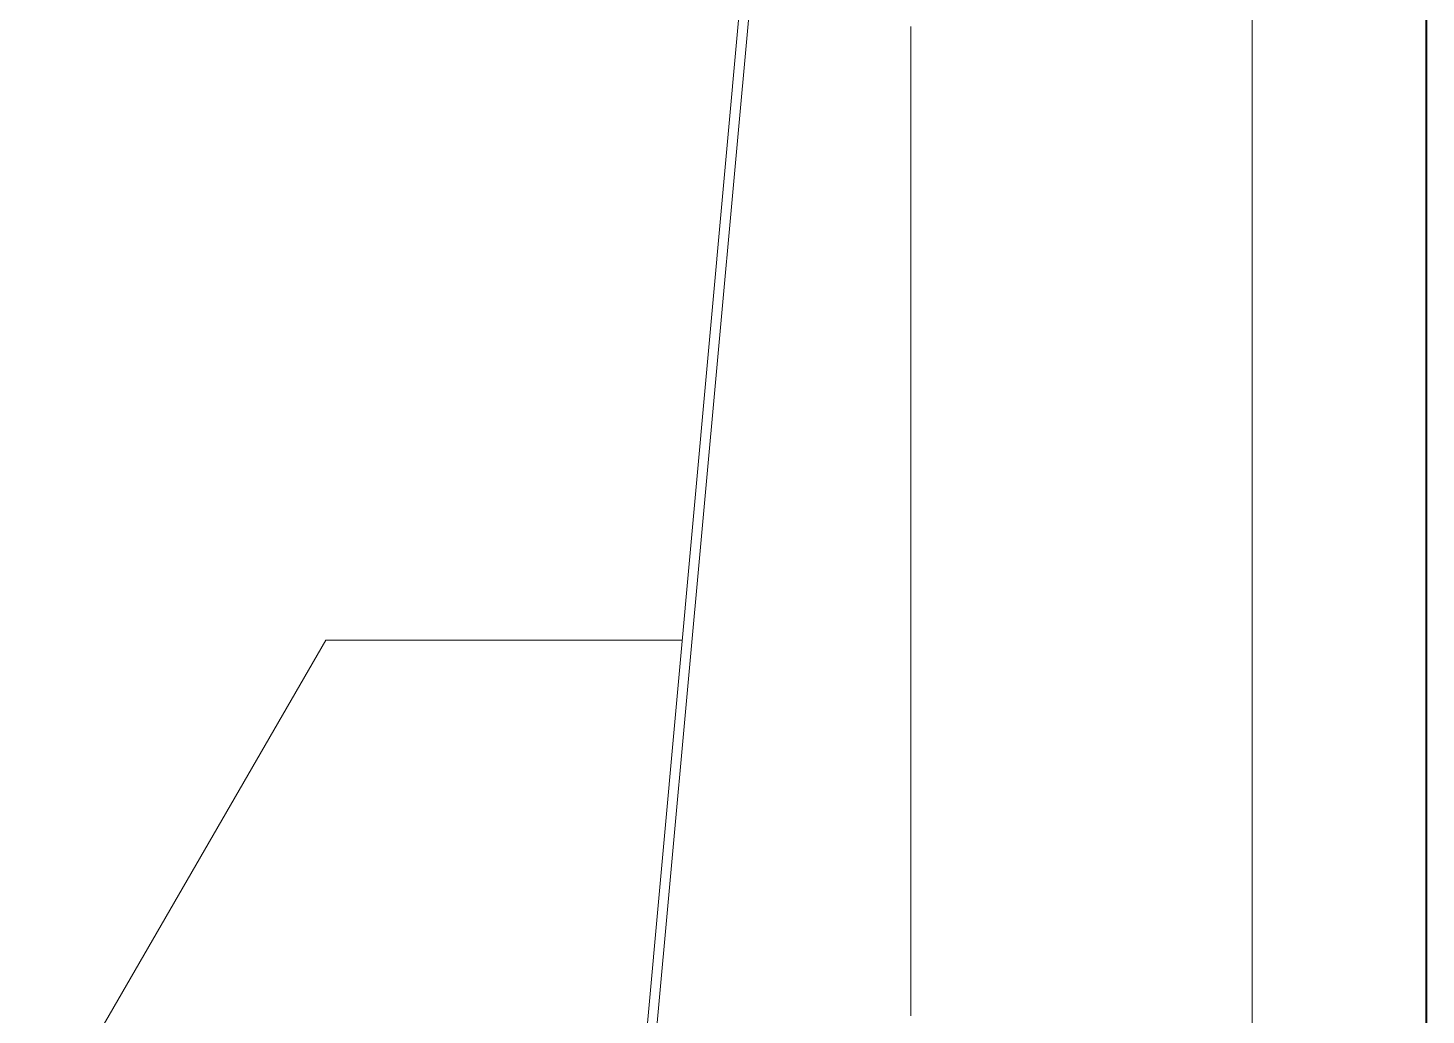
# Model space of a CAD drawing. Extents: x 65572 to 72871, y 30718 to 33858.
# Drawn here: x 65706.481 to 65710.501, y 32298.425 to 32301.265 of the extents above; entities that cross this region are included whole.
import ezdxf

# ---------------------------------------------------------------- set-up
doc = ezdxf.new("R2010")
doc.units = 0
doc.header["$LTSCALE"] = 0.5
doc.header["$MEASUREMENT"] = 0
for name, color, linetype, lineweight in [('Framing', 142, 'CONTINUOUS', 13), ('Layout', 154, 'CONTINUOUS', 5), ('Structure', 7, 'CONTINUOUS', 40)]:
    doc.layers.add(name, color=color, linetype=linetype, lineweight=lineweight)

msp = doc.modelspace()

# ---------------------------------------------------------------- linework, layer by layer
at = {"layer": 'Framing'}
msp.add_line((65710.00134, 32435.914212), (65710.00134, 32239.968035), dxfattribs=at)
at = {"layer": 'Layout', "linetype": 'ByBlock'}
for p, q in [((65708.020239, 32295.739891), (65709.020244, 32306.739945)), ((65708.020239, 32295.739891), (65709.019922, 32306.736403)), ((65709.020244, 32306.431408), (65708.020239, 32295.431354)), ((65706.48091, 32298.02186), (65707.33703, 32299.503606)), ((65708.362395, 32299.503606), (65707.33703, 32299.503606))]:
    msp.add_line(p, q, dxfattribs=at)
msp.add_lwpolyline([(65709.019922, 32298.422667), (65709.019922, 32298.42849), (65709.019922, 32298.434312), (65709.019922, 32298.440134), (65709.019922, 32298.445956), (65709.019922, 32298.451778), (65709.019922, 32298.4576), (65709.019922, 32298.463423), (65709.019922, 32298.469245), (65709.019922, 32298.475067), (65709.019922, 32298.480889), (65709.019922, 32298.486711), (65709.019922, 32298.492533), (65709.019922, 32298.498356), (65709.019922, 32298.504178), (65709.019922, 32298.51), (65709.019922, 32298.515822), (65709.019922, 32298.521644), (65709.019922, 32298.527466), (65709.019922, 32298.533288), (65709.019922, 32298.539111), (65709.019922, 32298.544933), (65709.019922, 32298.550755), (65709.019922, 32298.556577), (65709.019922, 32298.562399), (65709.019922, 32298.568221), (65709.019922, 32298.574044), (65709.019922, 32298.579866), (65709.019922, 32298.585688), (65709.019922, 32298.59151), (65709.019922, 32298.597332), (65709.019922, 32298.603154), (65709.019922, 32298.608976), (65709.019922, 32298.614799), (65709.019922, 32298.620621), (65709.019922, 32298.626443), (65709.019922, 32298.632265), (65709.019922, 32298.638087), (65709.019922, 32298.643909), (65709.019922, 32298.649732), (65709.019922, 32298.655554), (65709.019922, 32298.661376), (65709.019922, 32298.667198), (65709.019922, 32298.67302), (65709.019922, 32298.678842), (65709.019922, 32298.684665), (65709.019922, 32298.690487), (65709.019922, 32298.696309), (65709.019922, 32298.702131), (65709.019922, 32298.707953), (65709.019922, 32298.713775), (65709.019922, 32298.719597), (65709.019922, 32298.72542), (65709.019922, 32298.731242), (65709.019922, 32298.737064), (65709.019922, 32298.742886), (65709.019922, 32298.748708), (65709.019922, 32298.75453), (65709.019922, 32298.760353), (65709.019922, 32298.766175), (65709.019922, 32298.771997), (65709.019922, 32298.777819), (65709.019922, 32298.783641), (65709.019922, 32298.789463), (65709.019922, 32298.795286), (65709.019922, 32298.801108), (65709.019922, 32298.80693), (65709.019922, 32298.812752), (65709.019922, 32298.818574), (65709.019922, 32298.824396), (65709.019922, 32298.830218), (65709.019922, 32298.836041), (65709.019922, 32298.841863), (65709.019922, 32298.847685), (65709.019922, 32298.853507), (65709.019922, 32298.859329), (65709.019922, 32298.865151), (65709.019922, 32298.870974), (65709.019922, 32298.876796), (65709.019922, 32298.882618), (65709.019922, 32298.88844), (65709.019922, 32298.894262), (65709.019922, 32298.900084), (65709.019922, 32298.905907), (65709.019922, 32298.911729), (65709.019922, 32298.917551), (65709.019922, 32298.923373), (65709.019922, 32298.929195), (65709.019922, 32298.935017), (65709.019922, 32298.940839), (65709.019922, 32298.946662), (65709.019922, 32298.952484), (65709.019922, 32298.958306), (65709.019922, 32298.964128), (65709.019922, 32298.96995), (65709.019922, 32298.975772), (65709.019922, 32298.981595), (65709.019922, 32298.987417), (65709.019922, 32298.993239), (65709.019922, 32298.999061), (65709.019922, 32299.004883), (65709.019922, 32299.010705), (65709.019922, 32299.016527), (65709.019922, 32299.02235), (65709.019922, 32299.028172), (65709.019922, 32299.033994), (65709.019922, 32299.039816), (65709.019922, 32299.045638), (65709.019922, 32299.05146), (65709.019922, 32299.057283), (65709.019922, 32299.063105), (65709.019922, 32299.068927), (65709.019922, 32299.074749), (65709.019922, 32299.080571), (65709.019922, 32299.086393), (65709.019922, 32299.092216), (65709.019922, 32299.098038), (65709.019922, 32299.10386), (65709.019922, 32299.109682), (65709.019922, 32299.115504), (65709.019922, 32299.121326), (65709.019922, 32299.127148), (65709.019922, 32299.132971), (65709.019922, 32299.138793), (65709.019922, 32299.144615), (65709.019922, 32299.150437), (65709.019922, 32299.156259), (65709.019922, 32299.162081), (65709.019922, 32299.167904), (65709.019922, 32299.173726), (65709.019922, 32299.179548), (65709.019922, 32299.18537), (65709.019922, 32299.191192), (65709.019922, 32299.197014), (65709.019922, 32299.202837), (65709.019922, 32299.208659), (65709.019922, 32299.214481), (65709.019922, 32299.220303), (65709.019922, 32299.226125), (65709.019922, 32299.231947), (65709.019922, 32299.237769), (65709.019922, 32299.243592), (65709.019922, 32299.249414), (65709.019922, 32299.255236), (65709.019922, 32299.261058), (65709.019922, 32299.26688), (65709.019922, 32299.272702), (65709.019922, 32299.278525), (65709.019922, 32299.284347), (65709.019922, 32299.290169), (65709.019922, 32299.295991), (65709.019922, 32299.301813), (65709.019922, 32299.307635), (65709.019922, 32299.313458), (65709.019922, 32299.31928), (65709.019922, 32299.325102), (65709.019922, 32299.330924), (65709.019922, 32299.336746), (65709.019922, 32299.342568), (65709.019922, 32299.34839), (65709.019922, 32299.354213), (65709.019922, 32299.360035), (65709.019922, 32299.365857), (65709.019922, 32299.371679), (65709.019922, 32299.377501), (65709.019922, 32299.383323), (65709.019922, 32299.389146), (65709.019922, 32299.394968), (65709.019922, 32299.40079), (65709.019922, 32299.406612), (65709.019922, 32299.412434), (65709.019922, 32299.418256), (65709.019922, 32299.424078), (65709.019922, 32299.429901), (65709.019922, 32299.435723), (65709.019922, 32299.441545), (65709.019922, 32299.447367), (65709.019922, 32299.453189), (65709.019922, 32299.459011), (65709.019922, 32299.464834), (65709.019922, 32299.470656), (65709.019922, 32299.476478), (65709.019922, 32299.4823), (65709.019922, 32299.488122), (65709.019922, 32299.493944), (65709.019922, 32299.499767), (65709.019922, 32299.505589), (65709.019922, 32299.511411), (65709.019922, 32299.517233), (65709.019922, 32299.523055), (65709.019922, 32299.528877), (65709.019922, 32299.534699), (65709.019922, 32299.540522), (65709.019922, 32299.546344), (65709.019922, 32299.552166), (65709.019922, 32299.557988), (65709.019922, 32299.56381), (65709.019922, 32299.569632), (65709.019922, 32299.575455), (65709.019922, 32299.581277), (65709.019922, 32299.587099), (65709.019922, 32299.592921), (65709.019922, 32299.598743), (65709.019922, 32299.604565), (65709.019922, 32299.610388), (65709.019922, 32299.61621), (65709.019922, 32299.622032), (65709.019922, 32299.627854), (65709.019922, 32299.633676), (65709.019922, 32299.639498), (65709.019922, 32299.64532), (65709.019922, 32299.651143), (65709.019922, 32299.656965), (65709.019922, 32299.662787), (65709.019922, 32299.668609), (65709.019922, 32299.674431), (65709.019922, 32299.680253), (65709.019922, 32299.686076), (65709.019922, 32299.691898), (65709.019922, 32299.69772), (65709.019922, 32299.703542), (65709.019922, 32299.709364), (65709.019922, 32299.715186), (65709.019922, 32299.721008), (65709.019922, 32299.726831), (65709.019922, 32299.732653), (65709.019922, 32299.738475), (65709.019922, 32299.744297), (65709.019922, 32299.750119), (65709.019922, 32299.755941), (65709.019922, 32299.761764), (65709.019922, 32299.767586), (65709.019922, 32299.773408), (65709.019922, 32299.77923), (65709.019922, 32299.785052), (65709.019922, 32299.790874), (65709.019922, 32299.796697), (65709.019922, 32299.802519), (65709.019922, 32299.808341), (65709.019922, 32299.814163), (65709.019922, 32299.819985), (65709.019922, 32299.825807), (65709.019922, 32299.831629), (65709.019922, 32299.837452), (65709.019922, 32299.843274), (65709.019922, 32299.849096), (65709.019922, 32299.854918), (65709.019922, 32299.86074), (65709.019922, 32299.866562), (65709.019922, 32299.872385), (65709.019922, 32299.878207), (65709.019922, 32299.884029), (65709.019922, 32299.889851), (65709.019922, 32299.895673), (65709.019922, 32299.901495), (65709.019922, 32299.907318), (65709.019922, 32299.91314), (65709.019922, 32299.918962), (65709.019922, 32299.924784), (65709.019922, 32299.930606), (65709.019922, 32299.936428), (65709.019922, 32299.94225), (65709.019922, 32299.947773), (65709.019922, 32299.952996), (65709.019922, 32299.958219), (65709.019922, 32299.963442), (65709.019922, 32299.968664), (65709.019922, 32299.973887), (65709.019922, 32299.97911), (65709.019922, 32299.984333), (65709.019922, 32299.989556), (65709.019922, 32299.994779), (65709.019922, 32300.000001), (65709.019922, 32300.005224), (65709.019922, 32300.010447), (65709.019922, 32300.01567), (65709.019922, 32300.020893), (65709.019922, 32300.026116), (65709.019922, 32300.031339), (65709.019922, 32300.036561), (65709.019922, 32300.041784), (65709.019922, 32300.047007), (65709.019922, 32300.05223), (65709.019922, 32300.057453), (65709.019922, 32300.062676), (65709.019922, 32300.067899), (65709.019922, 32300.073121), (65709.019922, 32300.078344), (65709.019922, 32300.083567), (65709.019922, 32300.08879), (65709.019922, 32300.094013), (65709.019922, 32300.099236), (65709.019922, 32300.104458), (65709.019922, 32300.109681), (65709.019922, 32300.114904), (65709.019922, 32300.120127), (65709.019922, 32300.12535), (65709.019922, 32300.130573), (65709.019922, 32300.135796), (65709.019922, 32300.141018), (65709.019922, 32300.146241), (65709.019922, 32300.151464), (65709.019922, 32300.156687), (65709.019922, 32300.16191), (65709.019922, 32300.167133), (65709.019922, 32300.172356), (65709.019922, 32300.177578), (65709.019922, 32300.182801), (65709.019922, 32300.188024), (65709.019922, 32300.193247), (65709.019922, 32300.19847), (65709.019922, 32300.203693), (65709.019922, 32300.208915), (65709.019922, 32300.214138), (65709.019922, 32300.219361), (65709.019922, 32300.224584), (65709.019922, 32300.229807), (65709.019922, 32300.23503), (65709.019922, 32300.240253), (65709.019922, 32300.245475), (65709.019922, 32300.250698), (65709.019922, 32300.255921), (65709.019922, 32300.261144), (65709.019922, 32300.266367), (65709.019922, 32300.27159), (65709.019922, 32300.276813), (65709.019922, 32300.282035), (65709.019922, 32300.287258), (65709.019922, 32300.292481), (65709.019922, 32300.297704), (65709.019922, 32300.302927), (65709.019922, 32300.30815), (65709.019922, 32300.313372), (65709.019922, 32300.318595), (65709.019922, 32300.323818), (65709.019922, 32300.329041), (65709.019922, 32300.334264), (65709.019922, 32300.339487), (65709.019922, 32300.34471), (65709.019922, 32300.349932), (65709.019922, 32300.355155), (65709.019922, 32300.360378), (65709.019922, 32300.365601), (65709.019922, 32300.370824), (65709.019922, 32300.376047), (65709.019922, 32300.38127), (65709.019922, 32300.386492), (65709.019922, 32300.391715), (65709.019922, 32300.396938), (65709.019922, 32300.402161), (65709.019922, 32300.407384), (65709.019922, 32300.412607), (65709.019922, 32300.417829), (65709.019922, 32300.423052), (65709.019922, 32300.428275), (65709.019922, 32300.433498), (65709.019922, 32300.438721), (65709.019922, 32300.443944), (65709.019922, 32300.449167), (65709.019922, 32300.454389), (65709.019922, 32300.459612), (65709.019922, 32300.464835), (65709.019922, 32300.470058), (65709.019922, 32300.475281), (65709.019922, 32300.480504), (65709.019922, 32300.485727), (65709.019922, 32300.490949), (65709.019922, 32300.496172), (65709.019922, 32300.501395), (65709.019922, 32300.506618), (65709.019922, 32300.511841), (65709.019922, 32300.517064), (65709.019922, 32300.522286), (65709.019922, 32300.527509), (65709.019922, 32300.532732), (65709.019922, 32300.537955), (65709.019922, 32300.543178), (65709.019922, 32300.548401), (65709.019922, 32300.553624), (65709.019922, 32300.558846), (65709.019922, 32300.564069), (65709.019922, 32300.569292), (65709.019922, 32300.574515), (65709.019922, 32300.579738), (65709.019922, 32300.584961), (65709.019922, 32300.590184), (65709.019922, 32300.595406), (65709.019922, 32300.600629), (65709.019922, 32300.605852), (65709.019922, 32300.611075), (65709.019922, 32300.616298), (65709.019922, 32300.621521), (65709.019922, 32300.626743), (65709.019922, 32300.631966), (65709.019922, 32300.637189), (65709.019922, 32300.642412), (65709.019922, 32300.647635), (65709.019922, 32300.652858), (65709.019922, 32300.658081), (65709.019922, 32300.663303), (65709.019922, 32300.668526), (65709.019922, 32300.673749), (65709.019922, 32300.678972), (65709.019922, 32300.684195), (65709.019922, 32300.689418), (65709.019922, 32300.694641), (65709.019922, 32300.699863), (65709.019922, 32300.705086), (65709.019922, 32300.710309), (65709.019922, 32300.715532), (65709.019922, 32300.720755), (65709.019922, 32300.725978), (65709.019922, 32300.731201), (65709.019922, 32300.736423), (65709.019922, 32300.741646), (65709.019922, 32300.746869), (65709.019922, 32300.752092), (65709.019922, 32300.757315), (65709.019922, 32300.762538), (65709.019922, 32300.76776), (65709.019922, 32300.772983), (65709.019922, 32300.778206), (65709.019922, 32300.783429), (65709.019922, 32300.788652), (65709.019922, 32300.793875), (65709.019922, 32300.799098), (65709.019922, 32300.80432), (65709.019922, 32300.809543), (65709.019922, 32300.814766), (65709.019922, 32300.819989), (65709.019922, 32300.825212), (65709.019922, 32300.830435), (65709.019922, 32300.835658), (65709.019922, 32300.84088), (65709.019922, 32300.846103), (65709.019922, 32300.851326), (65709.019922, 32300.856549), (65709.019922, 32300.861772), (65709.019922, 32300.866995), (65709.019922, 32300.872217), (65709.019922, 32300.87744), (65709.019922, 32300.882663), (65709.019922, 32300.887886), (65709.019922, 32300.893109), (65709.019922, 32300.898332), (65709.019922, 32300.903555), (65709.019922, 32300.908777), (65709.019922, 32300.914), (65709.019922, 32300.919223), (65709.019922, 32300.924446), (65709.019922, 32300.929669), (65709.019922, 32300.934892), (65709.019922, 32300.940115), (65709.019922, 32300.945337), (65709.019922, 32300.95056), (65709.019922, 32300.955783), (65709.019922, 32300.961006), (65709.019922, 32300.966229), (65709.019922, 32300.971452), (65709.019922, 32300.976674), (65709.019922, 32300.981897), (65709.019922, 32300.98712), (65709.019922, 32300.992343), (65709.019922, 32300.997566), (65709.019922, 32301.002789), (65709.019922, 32301.008012), (65709.019922, 32301.013234), (65709.019922, 32301.018457), (65709.019922, 32301.02368), (65709.019922, 32301.028903), (65709.019922, 32301.034126), (65709.019922, 32301.039349), (65709.019922, 32301.044572), (65709.019922, 32301.049794), (65709.019922, 32301.055017), (65709.019922, 32301.06024), (65709.019922, 32301.065463), (65709.019922, 32301.070686), (65709.019922, 32301.075909), (65709.019922, 32301.081131), (65709.019922, 32301.086354), (65709.019922, 32301.091577), (65709.019922, 32301.0968), (65709.019922, 32301.102023), (65709.019922, 32301.107246), (65709.019922, 32301.112469), (65709.019922, 32301.117691), (65709.019922, 32301.122914), (65709.019922, 32301.128137), (65709.019922, 32301.13336), (65709.019922, 32301.138583), (65709.019922, 32301.143806), (65709.019922, 32301.149029), (65709.019922, 32301.154251), (65709.019922, 32301.159474), (65709.019922, 32301.164697), (65709.019922, 32301.16992), (65709.019922, 32301.175143), (65709.019922, 32301.180366), (65709.019922, 32301.185588), (65709.019922, 32301.190811), (65709.019922, 32301.196034), (65709.019922, 32301.201257), (65709.019922, 32301.20648), (65709.019922, 32301.211703), (65709.019922, 32301.216926), (65709.019922, 32301.222148), (65709.019922, 32301.227371), (65709.019922, 32301.232594), (65709.019922, 32301.237817), (65709.019922, 32301.24304), (65709.019922, 32301.248263), (65709.019922, 32301.253486), (65709.019922, 32301.258708), (65709.019922, 32301.263931), (65709.019922, 32301.269154)], dxfattribs=at)
at = {"layer": 'Layout', "linetype": 'ByBlock', "flags": 128}
msp.add_lwpolyline([(65709.020244, 32298.423532), (65709.020244, 32298.429356), (65709.020244, 32298.43518), (65709.020244, 32298.441004), (65709.020244, 32298.446828), (65709.020244, 32298.452652), (65709.020244, 32298.458476), (65709.020244, 32298.4643), (65709.020244, 32298.470124), (65709.020244, 32298.475948), (65709.020244, 32298.481772), (65709.020244, 32298.487596), (65709.020244, 32298.49342), (65709.020244, 32298.499244), (65709.020244, 32298.505068), (65709.020244, 32298.510892), (65709.020244, 32298.516716), (65709.020244, 32298.52254), (65709.020244, 32298.528364), (65709.020244, 32298.534188), (65709.020244, 32298.540012), (65709.020244, 32298.545836), (65709.020244, 32298.55166), (65709.020244, 32298.557484), (65709.020244, 32298.563308), (65709.020244, 32298.569132), (65709.020244, 32298.574956), (65709.020244, 32298.58078), (65709.020244, 32298.586605), (65709.020244, 32298.592429), (65709.020244, 32298.598253), (65709.020244, 32298.604077), (65709.020244, 32298.609901), (65709.020244, 32298.615725), (65709.020244, 32298.621549), (65709.020244, 32298.627373), (65709.020244, 32298.633197), (65709.020244, 32298.639021), (65709.020244, 32298.644845), (65709.020244, 32298.650669), (65709.020244, 32298.656493), (65709.020244, 32298.662317), (65709.020244, 32298.668141), (65709.020244, 32298.673965), (65709.020244, 32298.679789), (65709.020244, 32298.685613), (65709.020244, 32298.691437), (65709.020244, 32298.697261), (65709.020244, 32298.703085), (65709.020244, 32298.708909), (65709.020244, 32298.714733), (65709.020244, 32298.720557), (65709.020244, 32298.726381), (65709.020244, 32298.732205), (65709.020244, 32298.738029), (65709.020244, 32298.743853), (65709.020244, 32298.749677), (65709.020244, 32298.755501), (65709.020244, 32298.761325), (65709.020244, 32298.76715), (65709.020244, 32298.772974), (65709.020244, 32298.778798), (65709.020244, 32298.784622), (65709.020244, 32298.790446), (65709.020244, 32298.79627), (65709.020244, 32298.802094), (65709.020244, 32298.807918), (65709.020244, 32298.813742), (65709.020244, 32298.819566), (65709.020244, 32298.82539), (65709.020244, 32298.831214), (65709.020244, 32298.837038), (65709.020244, 32298.842862), (65709.020244, 32298.848686), (65709.020244, 32298.85451), (65709.020244, 32298.860334), (65709.020244, 32298.866158), (65709.020244, 32298.871982), (65709.020244, 32298.877806), (65709.020244, 32298.88363), (65709.020244, 32298.889454), (65709.020244, 32298.895278), (65709.020244, 32298.901102), (65709.020244, 32298.906926), (65709.020244, 32298.91275), (65709.020244, 32298.918574), (65709.020244, 32298.924398), (65709.020244, 32298.930222), (65709.020244, 32298.936046), (65709.020244, 32298.94187), (65709.020244, 32298.947695), (65709.020244, 32298.953519), (65709.020244, 32298.959343), (65709.020244, 32298.965167), (65709.020244, 32298.970991), (65709.020244, 32298.976815), (65709.020244, 32298.982639), (65709.020244, 32298.988463), (65709.020244, 32298.994287), (65709.020244, 32299.000111), (65709.020244, 32299.005935), (65709.020244, 32299.011759), (65709.020244, 32299.017583), (65709.020244, 32299.023407), (65709.020244, 32299.029231), (65709.020244, 32299.035055), (65709.020244, 32299.040879), (65709.020244, 32299.046703), (65709.020244, 32299.052527), (65709.020244, 32299.058351), (65709.020244, 32299.064175), (65709.020244, 32299.069999), (65709.020244, 32299.075823), (65709.020244, 32299.081647), (65709.020244, 32299.087471), (65709.020244, 32299.093295), (65709.020244, 32299.099119), (65709.020244, 32299.104943), (65709.020244, 32299.110767), (65709.020244, 32299.116591), (65709.020244, 32299.122415), (65709.020244, 32299.12824), (65709.020244, 32299.134064), (65709.020244, 32299.139888), (65709.020244, 32299.145712), (65709.020244, 32299.151536), (65709.020244, 32299.15736), (65709.020244, 32299.163184), (65709.020244, 32299.169008), (65709.020244, 32299.174832), (65709.020244, 32299.180656), (65709.020244, 32299.18648), (65709.020244, 32299.192304), (65709.020244, 32299.198128), (65709.020244, 32299.203952), (65709.020244, 32299.209776), (65709.020244, 32299.2156), (65709.020244, 32299.221424), (65709.020244, 32299.227248), (65709.020244, 32299.233072), (65709.020244, 32299.238896), (65709.020244, 32299.24472), (65709.020244, 32299.250544), (65709.020244, 32299.256368), (65709.020244, 32299.262192), (65709.020244, 32299.268016), (65709.020244, 32299.27384), (65709.020244, 32299.279664), (65709.020244, 32299.285488), (65709.020244, 32299.291312), (65709.020244, 32299.297136), (65709.020244, 32299.30296), (65709.020244, 32299.308785), (65709.020244, 32299.314609), (65709.020244, 32299.320433), (65709.020244, 32299.326257), (65709.020244, 32299.332081), (65709.020244, 32299.337905), (65709.020244, 32299.343729), (65709.020244, 32299.349553), (65709.020244, 32299.355377), (65709.020244, 32299.361201), (65709.020244, 32299.367025), (65709.020244, 32299.372849), (65709.020244, 32299.378673), (65709.020244, 32299.384497), (65709.020244, 32299.390321), (65709.020244, 32299.396145), (65709.020244, 32299.401969), (65709.020244, 32299.407793), (65709.020244, 32299.413617), (65709.020244, 32299.419441), (65709.020244, 32299.425265), (65709.020244, 32299.431089), (65709.020244, 32299.436913), (65709.020244, 32299.442737), (65709.020244, 32299.448561), (65709.020244, 32299.454385), (65709.020244, 32299.460209), (65709.020244, 32299.466033), (65709.020244, 32299.471857), (65709.020244, 32299.477681), (65709.020244, 32299.483506), (65709.020244, 32299.48933), (65709.020244, 32299.495154), (65709.020244, 32299.500978), (65709.020244, 32299.506802), (65709.020244, 32299.512626), (65709.020244, 32299.51845), (65709.020244, 32299.524274), (65709.020244, 32299.530098), (65709.020244, 32299.535922), (65709.020244, 32299.541746), (65709.020244, 32299.54757), (65709.020244, 32299.553394), (65709.020244, 32299.559218), (65709.020244, 32299.565042), (65709.020244, 32299.570866), (65709.020244, 32299.57669), (65709.020244, 32299.582514), (65709.020244, 32299.588338), (65709.020244, 32299.594162), (65709.020244, 32299.599986), (65709.020244, 32299.60581), (65709.020244, 32299.611634), (65709.020244, 32299.617458), (65709.020244, 32299.623282), (65709.020244, 32299.629106), (65709.020244, 32299.63493), (65709.020244, 32299.640754), (65709.020244, 32299.646578), (65709.020244, 32299.652402), (65709.020244, 32299.658226), (65709.020244, 32299.664051), (65709.020244, 32299.669875), (65709.020244, 32299.675699), (65709.020244, 32299.681523), (65709.020244, 32299.687347), (65709.020244, 32299.693171), (65709.020244, 32299.698995), (65709.020244, 32299.704819), (65709.020244, 32299.710643), (65709.020244, 32299.716467), (65709.020244, 32299.722291), (65709.020244, 32299.728115), (65709.020244, 32299.733939), (65709.020244, 32299.739763), (65709.020244, 32299.745587), (65709.020244, 32299.751411), (65709.020244, 32299.757235), (65709.020244, 32299.763059), (65709.020244, 32299.768883), (65709.020244, 32299.774707), (65709.020244, 32299.780531), (65709.020244, 32299.786355), (65709.020244, 32299.792179), (65709.020244, 32299.798003), (65709.020244, 32299.803827), (65709.020244, 32299.809651), (65709.020244, 32299.815475), (65709.020244, 32299.821299), (65709.020244, 32299.827123), (65709.020244, 32299.832947), (65709.020244, 32299.838771), (65709.020244, 32299.844596), (65709.020244, 32299.85042), (65709.020244, 32299.856244), (65709.020244, 32299.862068), (65709.020244, 32299.867892), (65709.020244, 32299.873716), (65709.020244, 32299.87954), (65709.020244, 32299.885364), (65709.020244, 32299.891188), (65709.020244, 32299.897012), (65709.020244, 32299.902836), (65709.020244, 32299.90866), (65709.020244, 32299.914484), (65709.020244, 32299.920308), (65709.020244, 32299.926132), (65709.020244, 32299.931956), (65709.020244, 32299.93778), (65709.020244, 32299.943604), (65709.020244, 32299.949128), (65709.020244, 32299.954353), (65709.020244, 32299.959577), (65709.020244, 32299.964802), (65709.020244, 32299.970026), (65709.020244, 32299.975251), (65709.020244, 32299.980476), (65709.020244, 32299.9857), (65709.020244, 32299.990925), (65709.020244, 32299.996149), (65709.020244, 32300.001374), (65709.020244, 32300.006598), (65709.020244, 32300.011823), (65709.020244, 32300.017047), (65709.020244, 32300.022272), (65709.020244, 32300.027496), (65709.020244, 32300.032721), (65709.020244, 32300.037945), (65709.020244, 32300.04317), (65709.020244, 32300.048394), (65709.020244, 32300.053619), (65709.020244, 32300.058844), (65709.020244, 32300.064068), (65709.020244, 32300.069293), (65709.020244, 32300.074517), (65709.020244, 32300.079742), (65709.020244, 32300.084966), (65709.020244, 32300.090191), (65709.020244, 32300.095415), (65709.020244, 32300.10064), (65709.020244, 32300.105864), (65709.020244, 32300.111089), (65709.020244, 32300.116313), (65709.020244, 32300.121538), (65709.020244, 32300.126762), (65709.020244, 32300.131987), (65709.020244, 32300.137212), (65709.020244, 32300.142436), (65709.020244, 32300.147661), (65709.020244, 32300.152885), (65709.020244, 32300.15811), (65709.020244, 32300.163334), (65709.020244, 32300.168559), (65709.020244, 32300.173783), (65709.020244, 32300.179008), (65709.020244, 32300.184232), (65709.020244, 32300.189457), (65709.020244, 32300.194681), (65709.020244, 32300.199906), (65709.020244, 32300.20513), (65709.020244, 32300.210355), (65709.020244, 32300.21558), (65709.020244, 32300.220804), (65709.020244, 32300.226029), (65709.020244, 32300.231253), (65709.020244, 32300.236478), (65709.020244, 32300.241702), (65709.020244, 32300.246927), (65709.020244, 32300.252151), (65709.020244, 32300.257376), (65709.020244, 32300.2626), (65709.020244, 32300.267825), (65709.020244, 32300.273049), (65709.020244, 32300.278274), (65709.020244, 32300.283498), (65709.020244, 32300.288723), (65709.020244, 32300.293947), (65709.020244, 32300.299172), (65709.020244, 32300.304397), (65709.020244, 32300.309621), (65709.020244, 32300.314846), (65709.020244, 32300.32007), (65709.020244, 32300.325295), (65709.020244, 32300.330519), (65709.020244, 32300.335744), (65709.020244, 32300.340968), (65709.020244, 32300.346193), (65709.020244, 32300.351417), (65709.020244, 32300.356642), (65709.020244, 32300.361866), (65709.020244, 32300.367091), (65709.020244, 32300.372315), (65709.020244, 32300.37754), (65709.020244, 32300.382765), (65709.020244, 32300.387989), (65709.020244, 32300.393214), (65709.020244, 32300.398438), (65709.020244, 32300.403663), (65709.020244, 32300.408887), (65709.020244, 32300.414112), (65709.020244, 32300.419336), (65709.020244, 32300.424561), (65709.020244, 32300.429785), (65709.020244, 32300.43501), (65709.020244, 32300.440234), (65709.020244, 32300.445459), (65709.020244, 32300.450683), (65709.020244, 32300.455908), (65709.020244, 32300.461133), (65709.020244, 32300.466357), (65709.020244, 32300.471582), (65709.020244, 32300.476806), (65709.020244, 32300.482031), (65709.020244, 32300.487255), (65709.020244, 32300.49248), (65709.020244, 32300.497704), (65709.020244, 32300.502929), (65709.020244, 32300.508153), (65709.020244, 32300.513378), (65709.020244, 32300.518602), (65709.020244, 32300.523827), (65709.020244, 32300.529051), (65709.020244, 32300.534276), (65709.020244, 32300.539501), (65709.020244, 32300.544725), (65709.020244, 32300.54995), (65709.020244, 32300.555174), (65709.020244, 32300.560399), (65709.020244, 32300.565623), (65709.020244, 32300.570848), (65709.020244, 32300.576072), (65709.020244, 32300.581297), (65709.020244, 32300.586521), (65709.020244, 32300.591746), (65709.020244, 32300.59697), (65709.020244, 32300.602195), (65709.020244, 32300.607419), (65709.020244, 32300.612644), (65709.020244, 32300.617869), (65709.020244, 32300.623093), (65709.020244, 32300.628318), (65709.020244, 32300.633542), (65709.020244, 32300.638767), (65709.020244, 32300.643991), (65709.020244, 32300.649216), (65709.020244, 32300.65444), (65709.020244, 32300.659665), (65709.020244, 32300.664889), (65709.020244, 32300.670114), (65709.020244, 32300.675338), (65709.020244, 32300.680563), (65709.020244, 32300.685787), (65709.020244, 32300.691012), (65709.020244, 32300.696236), (65709.020244, 32300.701461), (65709.020244, 32300.706686), (65709.020244, 32300.71191), (65709.020244, 32300.717135), (65709.020244, 32300.722359), (65709.020244, 32300.727584), (65709.020244, 32300.732808), (65709.020244, 32300.738033), (65709.020244, 32300.743257), (65709.020244, 32300.748482), (65709.020244, 32300.753706), (65709.020244, 32300.758931), (65709.020244, 32300.764155), (65709.020244, 32300.76938), (65709.020244, 32300.774604), (65709.020244, 32300.779829), (65709.020244, 32300.785054), (65709.020244, 32300.790278), (65709.020244, 32300.795503), (65709.020244, 32300.800727), (65709.020244, 32300.805952), (65709.020244, 32300.811176), (65709.020244, 32300.816401), (65709.020244, 32300.821625), (65709.020244, 32300.82685), (65709.020244, 32300.832074), (65709.020244, 32300.837299), (65709.020244, 32300.842523), (65709.020244, 32300.847748), (65709.020244, 32300.852972), (65709.020244, 32300.858197), (65709.020244, 32300.863422), (65709.020244, 32300.868646), (65709.020244, 32300.873871), (65709.020244, 32300.879095), (65709.020244, 32300.88432), (65709.020244, 32300.889544), (65709.020244, 32300.894769), (65709.020244, 32300.899993), (65709.020244, 32300.905218), (65709.020244, 32300.910442), (65709.020244, 32300.915667), (65709.020244, 32300.920891), (65709.020244, 32300.926116), (65709.020244, 32300.93134), (65709.020244, 32300.936565), (65709.020244, 32300.94179), (65709.020244, 32300.947014), (65709.020244, 32300.952239), (65709.020244, 32300.957463), (65709.020244, 32300.962688), (65709.020244, 32300.967912), (65709.020244, 32300.973137), (65709.020244, 32300.978361), (65709.020244, 32300.983586), (65709.020244, 32300.98881), (65709.020244, 32300.994035), (65709.020244, 32300.999259), (65709.020244, 32301.004484), (65709.020244, 32301.009708), (65709.020244, 32301.014933), (65709.020244, 32301.020158), (65709.020244, 32301.025382), (65709.020244, 32301.030607), (65709.020244, 32301.035831), (65709.020244, 32301.041056), (65709.020244, 32301.04628), (65709.020244, 32301.051505), (65709.020244, 32301.056729), (65709.020244, 32301.061954), (65709.020244, 32301.067178), (65709.020244, 32301.072403), (65709.020244, 32301.077627), (65709.020244, 32301.082852), (65709.020244, 32301.088076), (65709.020244, 32301.093301), (65709.020244, 32301.098525), (65709.020244, 32301.10375), (65709.020244, 32301.108975), (65709.020244, 32301.114199), (65709.020244, 32301.119424), (65709.020244, 32301.124648), (65709.020244, 32301.129873), (65709.020244, 32301.135097), (65709.020244, 32301.140322), (65709.020244, 32301.145546), (65709.020244, 32301.150771), (65709.020244, 32301.155995), (65709.020244, 32301.16122), (65709.020244, 32301.166444), (65709.020244, 32301.171669), (65709.020244, 32301.176893), (65709.020244, 32301.182118), (65709.020244, 32301.187343), (65709.020244, 32301.192567), (65709.020244, 32301.197792), (65709.020244, 32301.203016), (65709.020244, 32301.208241), (65709.020244, 32301.213465), (65709.020244, 32301.21869), (65709.020244, 32301.223914), (65709.020244, 32301.229139), (65709.020244, 32301.234363), (65709.020244, 32301.239588), (65709.020244, 32301.244812), (65709.020244, 32301.250037), (65709.020244, 32301.255261), (65709.020244, 32301.260486), (65709.020244, 32301.265711)], dxfattribs=at)
at = {"layer": 'Structure'}
msp.add_line((65710.50134, 32454.149017), (65710.50134, 32220.71433), dxfattribs=at)

doc.saveas('drawing.dxf')
